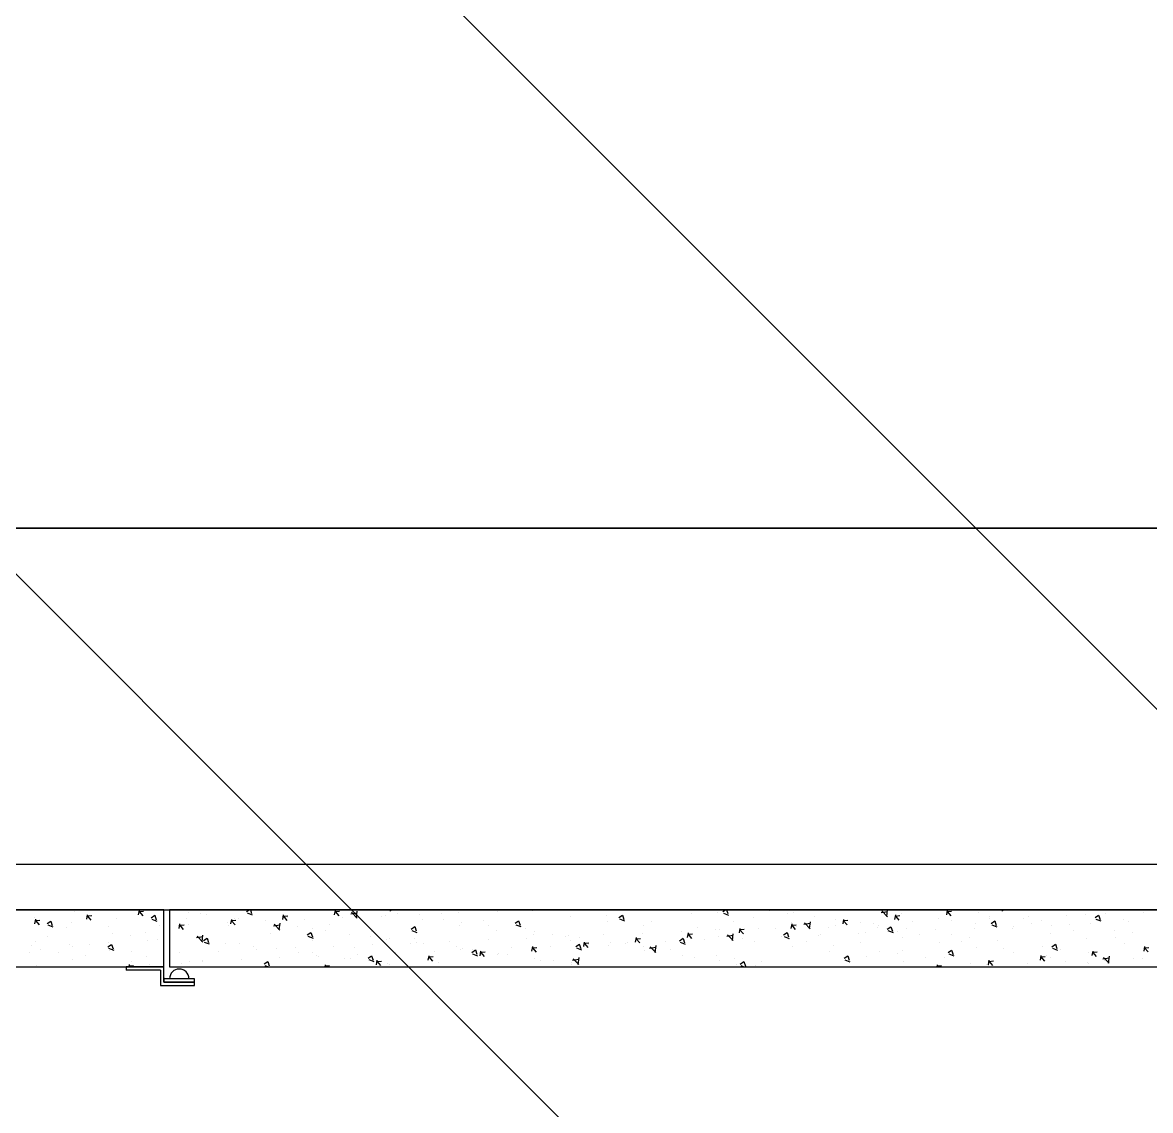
# Model space of a CAD drawing. Extents: x 758840 to 1108724, y -102573 to 143521.
# Drawn here: x 854416 to 855407, y 67716 to 68672 of the extents above; entities that cross this region are included whole.
import ezdxf
from ezdxf.xclip import XClip

# ---------------------------------------------------------------- set-up
doc = ezdxf.new("R2010")
doc.units = 0
doc.header["$LTSCALE"] = 1000
doc.header["$MEASUREMENT"] = 0
for name, color, linetype in [('02电气-设备', 255, 'Continuous'), ('02电气-设备基础', 252, 'Continuous'), ('电缆沟', 2, 'Continuous'), ('钢盖板', 6, 'Continuous')]:
    doc.layers.add(name, color=color, linetype=linetype)

# ---------------------------------------------------------------- blocks, each defined once
blk = doc.blocks.new('BD4-PAL0101-HVPM02')
at = {"layer": '02电气-设备'}
for p, q in [((8381447.41, -4146404.37), (8394807.41, -4146404.37)), ((8385831.91, -4146404.37), (8384589.41, -4146404.37)), ((8385718.49, -4146410.72), (8385718.49, -4146410.72)), ((8385753.68, -4146405.87), (8385753.68, -4146405.87)), ((8385764.6, -4146408.74), (8385763.86, -4146412.72)), ((8385764.68, -4146409.79), (8385768.47, -4146409.46)), ((8385764.68, -4146409.88), (8385767.74, -4146413.53)), ((8385790.71, -4146412.23), (8385790.71, -4146412.23)), ((8385810.14, -4146404.76), (8385809.41, -4146408.74)), ((8385809.79, -4146405.19), (8385809.79, -4146405.19)), ((8385810.22, -4146405.81), (8385814.02, -4146405.48)), ((8385810.23, -4146405.9), (8385813.29, -4146409.54)), ((8385820.7, -4146411.35), (8385823.86, -4146409.22)), ((8385823.85, -4146409.23), (8385825.14, -4146413.07)), ((8385831.91, -4146454.37), (8385831.91, -4146404.37)), ((8387079.91, -4146404.37), (8385836.91, -4146404.37)), ((8385836.91, -4146404.37), (8385836.91, -4146454.37)), ((8385851.37, -4146412.16), (8385851.37, -4146412.16)), ((8385853.74, -4146406.63), (8385853.74, -4146406.63)), ((8385864.42, -4146407.66), (8385864.42, -4146407.66)), ((8385869.63, -4146408.72), (8385869.63, -4146408.72)), ((8385893.68, -4146411.89), (8385893.68, -4146411.89)), ((8385903.61, -4146404.57), (8385903.61, -4146404.57)), ((8385904.56, -4146405.85), (8385906.75, -4146404.37)), ((8385905.14, -4146407.13), (8385909.58, -4146408.84)), ((8385907.92, -4146404.37), (8385908.99, -4146407.57)), ((8385936.86, -4146408.85), (8385936.13, -4146412.83)), ((8385936.94, -4146409.9), (8385940.73, -4146409.57)), ((8385936.95, -4146409.99), (8385940.01, -4146413.63)), ((8385940.65, -4146410.93), (8385940.65, -4146410.93)), ((8385982.41, -4146404.87), (8385981.67, -4146408.85)), ((8385982.49, -4146405.91), (8385986.28, -4146405.58)), ((8385982.49, -4146406), (8385985.55, -4146409.65)), ((8385989.09, -4146411.25), (8385989.09, -4146411.25)), ((8385994.28, -4146404.58), (8385994.28, -4146404.58)), ((8385996.03, -4146407.8), (8386001.68, -4146406.93)), ((8385996.64, -4146406.52), (8386001.59, -4146411.67)), ((8386001.47, -4146405.54), (8386000.76, -4146411.57)), ((8386013.03, -4146404.76), (8386013.03, -4146404.76)), ((8386022.99, -4146409.82), (8386022.99, -4146409.82)), ((8386026.89, -4146409.05), (8386026.89, -4146409.05)), ((8386027.31, -4146404.37), (8386027.22, -4146404.86)), ((8386030.01, -4146404.37), (8386031.1, -4146405.67)), ((8386037.08, -4146407.92), (8386037.08, -4146407.92)), ((8386056.89, -4146408.39), (8386056.89, -4146408.39)), ((8386075.99, -4146407.78), (8386075.99, -4146407.78)), ((8386090.78, -4146406.96), (8386090.78, -4146406.96)), ((8386124.68, -4146405.52), (8386124.68, -4146405.52)), ((8386155.85, -4146405.28), (8386155.85, -4146405.28)), ((8386188.83, -4146410.04), (8386188.83, -4146410.04)), ((8386220.57, -4146409.23), (8386220.57, -4146409.23)), ((8386231.68, -4146411.08), (8386234.84, -4146408.95)), ((8386234.83, -4146408.96), (8386236.12, -4146412.79)), ((8386236.47, -4146411.33), (8386236.47, -4146411.33)), ((8386295.57, -4146408.03), (8386295.57, -4146408.03)), ((8386318.32, -4146406.67), (8386318.32, -4146406.67)), ((8386322.94, -4146405.99), (8386325.34, -4146404.37)), ((8386323.52, -4146407.27), (8386327.97, -4146408.98)), ((8386326.26, -4146404.37), (8386327.38, -4146407.71)), ((8386350.39, -4146410.73), (8386350.39, -4146410.73)), ((8386363.97, -4146405.27), (8386363.97, -4146405.27)), ((8386379.87, -4146407.36), (8386379.87, -4146407.36)), ((8386384.85, -4146406.8), (8386384.85, -4146406.8)), ((8386403.91, -4146410.53), (8386403.91, -4146410.53)), ((8386462, -4146406.6), (8386467.65, -4146405.72)), ((8386462.61, -4146405.31), (8386467.56, -4146410.46)), ((8386467.43, -4146404.37), (8386466.73, -4146410.37)), ((8386474.6, -4146408.8), (8386473.87, -4146412.78)), ((8386474.68, -4146409.85), (8386478.48, -4146409.51)), ((8386474.69, -4146409.93), (8386477.75, -4146413.58)), ((8386480.26, -4146407.65), (8386480.26, -4146407.65)), ((8386512.86, -4146412.12), (8386512.86, -4146412.12)), ((8386520.15, -4146404.81), (8386519.42, -4146408.79)), ((8386520.23, -4146405.86), (8386524.02, -4146405.53)), ((8386520.24, -4146405.95), (8386523.3, -4146409.6)), ((8386547.31, -4146406.56), (8386547.31, -4146406.56)), ((8386557.23, -4146410), (8386557.23, -4146410)), ((8386557.48, -4146412.09), (8386557.48, -4146412.09)), ((8386565.04, -4146404.37), (8386564.96, -4146404.81)), ((8386567.8, -4146404.37), (8386568.84, -4146405.61)), ((8386587.41, -4146411.84), (8386587.41, -4146411.84)), ((8386591.37, -4146410.65), (8386591.37, -4146410.65)), ((8386625.27, -4146409.22), (8386625.27, -4146409.22)), ((8386641.82, -4146408.35), (8386641.82, -4146408.35)), ((8386650.07, -4146411.22), (8386653.23, -4146409.08)), ((8386653.22, -4146409.1), (8386654.51, -4146412.93)), ((8386659.17, -4146407.79), (8386659.17, -4146407.79)), ((8386693.07, -4146406.36), (8386693.07, -4146406.36)), ((8385719.05, -4146412.73), (8385718.31, -4146416.71)), ((8385719.13, -4146413.78), (8385722.92, -4146413.45)), ((8385719.14, -4146413.87), (8385722.2, -4146417.51)), ((8385722.4, -4146416.53), (8385722.4, -4146416.53)), ((8385729.45, -4146416.44), (8385732.61, -4146414.31)), ((8385730.03, -4146417.72), (8385734.47, -4146419.42)), ((8385732.6, -4146414.32), (8385733.88, -4146418.16)), ((8385746.45, -4146419.7), (8385746.45, -4146419.7)), ((8385751.09, -4146415.19), (8385751.09, -4146415.19)), ((8385783.16, -4146419.26), (8385783.16, -4146419.26)), ((8385821.28, -4146412.63), (8385825.73, -4146414.34)), ((8385827.74, -4146418.59), (8385827.74, -4146418.59)), ((8385845.77, -4146416.82), (8385845.04, -4146420.8)), ((8385845.85, -4146417.87), (8385849.64, -4146417.54)), ((8385845.85, -4146417.96), (8385848.92, -4146421.6)), ((8385853.5, -4146416.98), (8385853.5, -4146416.98)), ((8385887.4, -4146415.55), (8385887.4, -4146415.55)), ((8385888.4, -4146418.52), (8385888.4, -4146418.52)), ((8385891.32, -4146412.84), (8385890.58, -4146416.82)), ((8385891.39, -4146413.88), (8385895.19, -4146413.55)), ((8385891.4, -4146413.97), (8385894.46, -4146417.62)), ((8385897.4, -4146412.42), (8385897.4, -4146412.42)), ((8385921.3, -4146414.12), (8385921.3, -4146414.12)), ((8385928.26, -4146418.32), (8385933.91, -4146417.44)), ((8385928.87, -4146417.03), (8385933.82, -4146422.18)), ((8385930, -4146416.89), (8385930, -4146416.89)), ((8385933.7, -4146416.05), (8385932.99, -4146422.08)), ((8385933.79, -4146417.17), (8385933.79, -4146417.17)), ((8385949.68, -4146419.26), (8385949.68, -4146419.26)), ((8385955.19, -4146412.69), (8385955.19, -4146412.69)), ((8385962.08, -4146420.96), (8385962.08, -4146420.96)), ((8385977.68, -4146417.29), (8385977.68, -4146417.29)), ((8386049.17, -4146421.25), (8386052.33, -4146419.12)), ((8386052.32, -4146419.13), (8386053.61, -4146422.97)), ((8386058.96, -4146413.12), (8386058.96, -4146413.12)), ((8386077.18, -4146413.2), (8386077.18, -4146413.2)), ((8386091.94, -4146417.88), (8386091.94, -4146417.88)), ((8386093.08, -4146415.29), (8386093.08, -4146415.29)), ((8386113.03, -4146414.13), (8386113.03, -4146414.13)), ((8386117.13, -4146418.46), (8386117.13, -4146418.46)), ((8386140.43, -4146416.16), (8386143.59, -4146414.03)), ((8386141.01, -4146417.44), (8386145.45, -4146419.15)), ((8386143.58, -4146414.04), (8386144.86, -4146417.88)), ((8386150.06, -4146420.49), (8386150.06, -4146420.49)), ((8386221.43, -4146414.51), (8386221.43, -4146414.51)), ((8386232.26, -4146412.35), (8386236.71, -4146414.06)), ((8386253.51, -4146418.57), (8386253.51, -4146418.57)), ((8386260.52, -4146414.49), (8386260.52, -4146414.49)), ((8386300.62, -4146419.77), (8386300.62, -4146419.77)), ((8386316.52, -4146421.87), (8386316.52, -4146421.87)), ((8386320.19, -4146422.11), (8386320.19, -4146422.11)), ((8386332.6, -4146414.39), (8386332.6, -4146414.39)), ((8386337.97, -4146420.75), (8386337.23, -4146424.73)), ((8386338.04, -4146421.8), (8386341.84, -4146421.47)), ((8386338.05, -4146421.89), (8386341.11, -4146425.54)), ((8386354.09, -4146420.68), (8386354.09, -4146420.68)), ((8386369.63, -4146420.74), (8386369.63, -4146420.74)), ((8386383.51, -4146416.77), (8386382.78, -4146420.75)), ((8386383.37, -4146415.49), (8386383.37, -4146415.49)), ((8386383.59, -4146417.82), (8386387.39, -4146417.48)), ((8386383.6, -4146417.9), (8386386.66, -4146421.55)), ((8386387.99, -4146419.25), (8386387.99, -4146419.25)), ((8386394.23, -4146417.11), (8386399.88, -4146416.23)), ((8386394.84, -4146415.82), (8386399.79, -4146420.97)), ((8386399.67, -4146414.85), (8386398.96, -4146420.88)), ((8386415.98, -4146419.96), (8386415.98, -4146419.96)), ((8386421.88, -4146413.16), (8386421.88, -4146413.16)), ((8386421.88, -4146417.82), (8386421.88, -4146417.82)), ((8386429.06, -4146412.78), (8386428.32, -4146416.76)), ((8386429.14, -4146413.83), (8386432.93, -4146413.5)), ((8386429.14, -4146413.92), (8386432.2, -4146417.57)), ((8386444.02, -4146415.81), (8386444.02, -4146415.81)), ((8386455.78, -4146416.38), (8386455.78, -4146416.38)), ((8386458.91, -4146419.51), (8386458.91, -4146419.51)), ((8386459.91, -4146417.9), (8386459.91, -4146417.9)), ((8386467.55, -4146421.39), (8386470.71, -4146419.26)), ((8386470.7, -4146419.27), (8386471.99, -4146423.1)), ((8386483.96, -4146421.06), (8386483.96, -4146421.06)), ((8386489.68, -4146414.95), (8386489.68, -4146414.95)), ((8386510.19, -4146422.05), (8386510.19, -4146422.05)), ((8386523.58, -4146413.52), (8386523.58, -4146413.52)), ((8386544.09, -4146420.62), (8386544.09, -4146420.62)), ((8386544.94, -4146416.19), (8386544.94, -4146416.19)), ((8386558.81, -4146416.3), (8386561.97, -4146414.17)), ((8386559.39, -4146417.58), (8386563.84, -4146419.29)), ((8386561.96, -4146414.18), (8386563.25, -4146418.02)), ((8386577.92, -4146420.95), (8386577.92, -4146420.95)), ((8386577.98, -4146419.18), (8386577.98, -4146419.18)), ((8386594.26, -4146416.36), (8386594.26, -4146416.36)), ((8386603.31, -4146413.93), (8386603.31, -4146413.93)), ((8386611.88, -4146417.75), (8386611.88, -4146417.75)), ((8386627.36, -4146417.1), (8386627.36, -4146417.1)), ((8386645.78, -4146416.32), (8386645.78, -4146416.32)), ((8386650.65, -4146412.49), (8386655.09, -4146414.2)), ((8386674.81, -4146413.11), (8386674.81, -4146413.11)), ((8386679.68, -4146414.89), (8386679.68, -4146414.89)), ((8385719.26, -4146431.86), (8385719.26, -4146431.86)), ((8385729.43, -4146428.1), (8385729.43, -4146428.1)), ((8385786.55, -4146424.98), (8385786.55, -4146424.98)), ((8385802.45, -4146427.07), (8385802.45, -4146427.07)), ((8385816.15, -4146424.02), (8385816.15, -4146424.02)), ((8385817.17, -4146431.58), (8385817.17, -4146431.58)), ((8385826.5, -4146430.24), (8385826.5, -4146430.24)), ((8385860.49, -4146428.83), (8385866.14, -4146427.95)), ((8385861.1, -4146427.54), (8385866.05, -4146432.69)), ((8385865.19, -4146428.8), (8385865.19, -4146428.8)), ((8385865.93, -4146426.56), (8385865.22, -4146432.6)), ((8385866.65, -4146431.42), (8385869.81, -4146429.29)), ((8385869.8, -4146429.3), (8385871.09, -4146433.14)), ((8385870.44, -4146431.68), (8385870.44, -4146431.68)), ((8385925.43, -4146424.87), (8385925.43, -4146424.87)), ((8385957.91, -4146426.33), (8385961.07, -4146424.2)), ((8385958.49, -4146427.61), (8385962.94, -4146429.32)), ((8385961.06, -4146424.21), (8385962.35, -4146428.05)), ((8385962.46, -4146431.23), (8385962.46, -4146431.23)), ((8385973.73, -4146422.43), (8385973.73, -4146422.43)), ((8385995.06, -4146425.72), (8385995.06, -4146425.72)), ((8386013.84, -4146427.71), (8386013.84, -4146427.71)), ((8386014.71, -4146423.64), (8386014.71, -4146423.64)), ((8386027.66, -4146430.19), (8386027.66, -4146430.19)), ((8386029.73, -4146429.8), (8386029.73, -4146429.8)), ((8386049.75, -4146422.53), (8386054.19, -4146424.23)), ((8386051.74, -4146430), (8386051.74, -4146430)), ((8386116.81, -4146430.71), (8386116.81, -4146430.71)), ((8386124.55, -4146422.35), (8386124.55, -4146422.35)), ((8386150.7, -4146429.27), (8386150.7, -4146429.27)), ((8386156.62, -4146426.42), (8386156.62, -4146426.42)), ((8386157.23, -4146423.74), (8386157.23, -4146423.74)), ((8386173.13, -4146425.83), (8386173.13, -4146425.83)), ((8386184.6, -4146427.84), (8386184.6, -4146427.84)), ((8386187.09, -4146426.85), (8386187.09, -4146426.85)), ((8386189.6, -4146431.18), (8386189.6, -4146431.18)), ((8386197.18, -4146429), (8386197.18, -4146429)), ((8386218.5, -4146426.41), (8386218.5, -4146426.41)), ((8386246.87, -4146428.72), (8386246.14, -4146432.7)), ((8386246.95, -4146429.77), (8386250.75, -4146429.44)), ((8386246.96, -4146429.86), (8386250.02, -4146433.51)), ((8386252.4, -4146424.98), (8386252.4, -4146424.98)), ((8386272.91, -4146432.07), (8386272.91, -4146432.07)), ((8386285.04, -4146431.56), (8386288.2, -4146429.43)), ((8386286.29, -4146423.54), (8386286.29, -4146423.54)), ((8386286.49, -4146423.33), (8386286.49, -4146423.33)), ((8386288.19, -4146429.44), (8386289.48, -4146433.28)), ((8386292.42, -4146424.74), (8386291.69, -4146428.72)), ((8386292.5, -4146425.79), (8386296.29, -4146425.45)), ((8386292.51, -4146425.87), (8386295.57, -4146429.52)), ((8386306.8, -4146430.64), (8386306.8, -4146430.64)), ((8386319.09, -4146427.81), (8386319.09, -4146427.81)), ((8386326.46, -4146427.62), (8386332.11, -4146426.74)), ((8386327.07, -4146426.33), (8386332.02, -4146431.48)), ((8386331.9, -4146425.36), (8386331.19, -4146431.39)), ((8386340.57, -4146425.03), (8386340.57, -4146425.03)), ((8386340.7, -4146429.21), (8386340.7, -4146429.21)), ((8386351.17, -4146431.87), (8386351.17, -4146431.87)), ((8386374.6, -4146427.78), (8386374.6, -4146427.78)), ((8386376.3, -4146426.47), (8386379.46, -4146424.34)), ((8386376.88, -4146427.75), (8386381.32, -4146429.46)), ((8386379.45, -4146424.35), (8386380.73, -4146428.19)), ((8386380.67, -4146430.31), (8386380.67, -4146430.31)), ((8386406.66, -4146427.1), (8386406.66, -4146427.1)), ((8386408.5, -4146426.35), (8386408.5, -4146426.35)), ((8386442.39, -4146424.91), (8386442.39, -4146424.91)), ((8386448.05, -4146424.03), (8386448.05, -4146424.03)), ((8386468.13, -4146422.66), (8386472.58, -4146424.37)), ((8386476.29, -4146423.48), (8386476.29, -4146423.48)), ((8386481.03, -4146428.79), (8386481.03, -4146428.79)), ((8386495.94, -4146425.87), (8386495.94, -4146425.87)), ((8386524.07, -4146426.34), (8386524.07, -4146426.34)), ((8386539.96, -4146428.44), (8386539.96, -4146428.44)), ((8386564.01, -4146431.6), (8386564.01, -4146431.6)), ((8386610.52, -4146425.42), (8386610.52, -4146425.42)), ((8386631.29, -4146422.72), (8386631.29, -4146422.72)), ((8386642.6, -4146429.49), (8386642.6, -4146429.49)), ((8386667.46, -4146422.38), (8386667.46, -4146422.38)), ((8386668.32, -4146429.07), (8386668.32, -4146429.07)), ((8386683.36, -4146424.47), (8386683.36, -4146424.47)), ((8385715.47, -4146435.88), (8385715.47, -4146435.88)), ((8385723.2, -4146439.49), (8385723.2, -4146439.49)), ((8385739.1, -4146441.58), (8385739.1, -4146441.58)), ((8385749.37, -4146434.45), (8385749.37, -4146434.45)), ((8385751.86, -4146436.33), (8385751.86, -4146436.33)), ((8385766.46, -4146434.45), (8385766.46, -4146434.45)), ((8385782.8, -4146436.92), (8385785.96, -4146434.79)), ((8385783.27, -4146433.01), (8385783.27, -4146433.01)), ((8385783.38, -4146438.2), (8385787.83, -4146439.9)), ((8385783.94, -4146440.4), (8385783.94, -4146440.4)), ((8385785.95, -4146434.8), (8385787.24, -4146438.64)), ((8385803.49, -4146440.81), (8385803.49, -4146440.81)), ((8385867.23, -4146432.7), (8385871.68, -4146434.4)), ((8385879.52, -4146440.73), (8385879.52, -4146440.73)), ((8385886.34, -4146433.77), (8385886.34, -4146433.77)), ((8385898.17, -4146433.56), (8385898.17, -4146433.56)), ((8385910.39, -4146436.93), (8385910.39, -4146436.93)), ((8385913.42, -4146439.3), (8385913.42, -4146439.3)), ((8385930.77, -4146438.03), (8385930.77, -4146438.03)), ((8385947.32, -4146437.87), (8385947.32, -4146437.87)), ((8385981.22, -4146436.43), (8385981.22, -4146436.43)), ((8385999.5, -4146437.59), (8385999.5, -4146437.59)), ((8386015.11, -4146435), (8386015.11, -4146435)), ((8386049.01, -4146433.57), (8386049.01, -4146433.57)), ((8386053.78, -4146432.97), (8386053.78, -4146432.97)), ((8386059.73, -4146434.26), (8386059.73, -4146434.26)), ((8386069.52, -4146440.67), (8386069.52, -4146440.67)), ((8386082.91, -4146432.14), (8386082.91, -4146432.14)), ((8386088.78, -4146436.36), (8386088.78, -4146436.36)), ((8386092.72, -4146439.02), (8386092.72, -4146439.02)), ((8386093.89, -4146438.25), (8386093.89, -4146438.25)), ((8386102.52, -4146441.73), (8386105.68, -4146439.6)), ((8386103.42, -4146439.23), (8386103.42, -4146439.23)), ((8386105.67, -4146439.61), (8386106.96, -4146443.45)), ((8386110.24, -4146440.68), (8386109.5, -4146444.66)), ((8386109.78, -4146440.34), (8386109.78, -4146440.34)), ((8386110.31, -4146441.72), (8386114.11, -4146441.39)), ((8386110.32, -4146441.81), (8386113.38, -4146445.46)), ((8386137.31, -4146437.8), (8386137.31, -4146437.8)), ((8386155.78, -4146436.69), (8386155.05, -4146440.67)), ((8386155.86, -4146437.74), (8386159.65, -4146437.41)), ((8386155.87, -4146437.83), (8386158.93, -4146441.48)), ((8386171.21, -4146436.37), (8386171.21, -4146436.37)), ((8386193.78, -4146436.64), (8386196.94, -4146434.51)), ((8386194.36, -4146437.92), (8386198.81, -4146439.63)), ((8386196.93, -4146434.52), (8386198.22, -4146438.36)), ((8386201.33, -4146432.71), (8386200.59, -4146436.69)), ((8386201.41, -4146433.75), (8386205.2, -4146433.42)), ((8386201.41, -4146433.84), (8386204.47, -4146437.49)), ((8386205.11, -4146434.94), (8386205.11, -4146434.94)), ((8386222.2, -4146435.65), (8386222.2, -4146435.65)), ((8386224.12, -4146433.2), (8386224.12, -4146433.2)), ((8386237.28, -4146434.28), (8386237.28, -4146434.28)), ((8386239.01, -4146433.51), (8386239.01, -4146433.51)), ((8386253.18, -4146436.37), (8386253.18, -4146436.37)), ((8386254.28, -4146439.71), (8386254.28, -4146439.71)), ((8386258.69, -4146438.13), (8386264.34, -4146437.25)), ((8386259.3, -4146436.84), (8386264.25, -4146441.99)), ((8386261.16, -4146439.56), (8386261.16, -4146439.56)), ((8386264.13, -4146435.87), (8386263.42, -4146441.9)), ((8386277.23, -4146439.54), (8386277.23, -4146439.54)), ((8386285.62, -4146432.84), (8386290.06, -4146434.54)), ((8386384.15, -4146436.63), (8386384.15, -4146436.63)), ((8386396.57, -4146432.4), (8386396.57, -4146432.4)), ((8386416.75, -4146441.1), (8386416.75, -4146441.1)), ((8386420.62, -4146435.57), (8386420.62, -4146435.57)), ((8386443.7, -4146433.46), (8386443.7, -4146433.46)), ((8386460.72, -4146440.85), (8386460.72, -4146440.85)), ((8386480.73, -4146439.81), (8386480.73, -4146439.81)), ((8386513.64, -4146433.26), (8386513.64, -4146433.26)), ((8386520.91, -4146441.87), (8386524.07, -4146439.74)), ((8386524.06, -4146439.75), (8386525.35, -4146443.58)), ((8386532.98, -4146432.23), (8386532.98, -4146432.23)), ((8386545.71, -4146437.33), (8386545.71, -4146437.33)), ((8386570.01, -4146438.58), (8386570.01, -4146438.58)), ((8386604.12, -4146436.88), (8386604.12, -4146436.88)), ((8386612.17, -4146436.78), (8386615.32, -4146434.65)), ((8386612.75, -4146438.06), (8386617.19, -4146439.77)), ((8386615.32, -4146434.66), (8386616.6, -4146438.5)), ((8386620.01, -4146438.98), (8386620.01, -4146438.98)), ((8386647.98, -4146440.62), (8386647.24, -4146444.6)), ((8386648.06, -4146441.67), (8386651.85, -4146441.34)), ((8386648.06, -4146441.76), (8386651.12, -4146445.41)), ((8386675.58, -4146434.25), (8386675.58, -4146434.25)), ((8386693.52, -4146436.64), (8386692.79, -4146440.62)), ((8386693.6, -4146437.69), (8386697.4, -4146437.35)), ((8386693.61, -4146437.77), (8386696.67, -4146441.42)), ((8385714.21, -4146442.04), (8385714.21, -4146442.04)), ((8385751.24, -4146448.4), (8385751.24, -4146448.4)), ((8385763.15, -4146444.74), (8385763.15, -4146444.74)), ((8385803.25, -4146450.02), (8385803.25, -4146450.02)), ((8385816.92, -4146445.16), (8385816.92, -4146445.16)), ((8385845.62, -4146442.16), (8385845.62, -4146442.16)), ((8385847.04, -4146451.44), (8385847.04, -4146451.44)), ((8385853.99, -4146450.05), (8385853.99, -4146450.05)), ((8385865.96, -4146449.94), (8385865.96, -4146449.94)), ((8385866.13, -4146449.26), (8385866.13, -4146449.26)), ((8385900.03, -4146447.83), (8385900.03, -4146447.83)), ((8385920.01, -4146451.9), (8385923.17, -4146449.77)), ((8385923.16, -4146449.78), (8385924.45, -4146453.62)), ((8385933.93, -4146446.4), (8385933.93, -4146446.4)), ((8385950.49, -4146442.21), (8385950.49, -4146442.21)), ((8385962.85, -4146442.1), (8385962.85, -4146442.1)), ((8385966.39, -4146444.31), (8385966.39, -4146444.31)), ((8385967.83, -4146444.96), (8385967.83, -4146444.96)), ((8385990.44, -4146447.47), (8385990.44, -4146447.47)), ((8385995.83, -4146446.86), (8385995.83, -4146446.86)), ((8386001.72, -4146443.53), (8386001.72, -4146443.53)), ((8386011.27, -4146446.81), (8386014.42, -4146444.68)), ((8386011.84, -4146448.09), (8386016.29, -4146449.8)), ((8386014.42, -4146444.69), (8386015.7, -4146448.53)), ((8386019.14, -4146448.64), (8386018.41, -4146452.63)), ((8386019.22, -4146449.69), (8386023.02, -4146449.36)), ((8386019.23, -4146449.78), (8386022.29, -4146453.43)), ((8386028.43, -4146451.33), (8386028.43, -4146451.33)), ((8386035.62, -4146442.1), (8386035.62, -4146442.1)), ((8386036.53, -4146443.94), (8386036.53, -4146443.94)), ((8386064.69, -4146444.66), (8386063.95, -4146448.64)), ((8386064.77, -4146445.71), (8386068.56, -4146445.38)), ((8386064.77, -4146445.8), (8386067.84, -4146449.44)), ((8386073.56, -4146450.3), (8386073.56, -4146450.3)), ((8386103.1, -4146443.01), (8386107.55, -4146444.71)), ((8386125.32, -4146443.49), (8386125.32, -4146443.49)), ((8386125.81, -4146442.71), (8386125.81, -4146442.71)), ((8386133.83, -4146443.51), (8386133.83, -4146443.51)), ((8386157.39, -4146447.55), (8386157.39, -4146447.55)), ((8386162.84, -4146449.07), (8386162.84, -4146449.07)), ((8386173.93, -4146448.79), (8386173.93, -4146448.79)), ((8386189.83, -4146450.88), (8386189.83, -4146450.88)), ((8386190.92, -4146448.64), (8386196.57, -4146447.76)), ((8386191.53, -4146447.35), (8386196.48, -4146452.51)), ((8386196.36, -4146446.38), (8386195.65, -4146452.41)), ((8386287.26, -4146444.47), (8386287.26, -4146444.47)), ((8386298.19, -4146445.92), (8386298.19, -4146445.92)), ((8386317.33, -4146444.82), (8386317.33, -4146444.82)), ((8386319.86, -4146448.94), (8386319.86, -4146448.94)), ((8386333.23, -4146446.91), (8386333.23, -4146446.91)), ((8386338.39, -4146452.04), (8386341.55, -4146449.91)), ((8386341.54, -4146449.92), (8386342.83, -4146453.76)), ((8386357.28, -4146450.08), (8386357.28, -4146450.08)), ((8386429.65, -4146446.95), (8386432.81, -4146444.82)), ((8386430.23, -4146448.23), (8386434.68, -4146449.94)), ((8386432.8, -4146444.83), (8386434.09, -4146448.67)), ((8386448.82, -4146445.17), (8386448.82, -4146445.17)), ((8386476.62, -4146442.94), (8386476.62, -4146442.94)), ((8386481.81, -4146449.93), (8386481.81, -4146449.93)), ((8386500.67, -4146446.11), (8386500.67, -4146446.11)), ((8386517.76, -4146446.17), (8386517.76, -4146446.17)), ((8386521.49, -4146443.14), (8386525.93, -4146444.85)), ((8386540.77, -4146451.39), (8386540.77, -4146451.39)), ((8386556.88, -4146448.59), (8386556.15, -4146452.57)), ((8386556.96, -4146449.64), (8386560.76, -4146449.31)), ((8386556.97, -4146449.73), (8386560.03, -4146453.38)), ((8386578.69, -4146442.09), (8386578.69, -4146442.09)), ((8386590.35, -4146451.63), (8386590.35, -4146451.63)), ((8386602.43, -4146444.61), (8386601.7, -4146448.59)), ((8386602.51, -4146445.66), (8386606.31, -4146445.32)), ((8386602.52, -4146445.74), (8386605.58, -4146449.39)), ((8386607.04, -4146444.94), (8386607.04, -4146444.94)), ((8386611.29, -4146446.56), (8386611.29, -4146446.56)), ((8386624.25, -4146450.2), (8386624.25, -4146450.2)), ((8386643.37, -4146450.62), (8386643.37, -4146450.62)), ((8386644.06, -4146442.14), (8386644.06, -4146442.14)), ((8386644.07, -4146451.3), (8386644.07, -4146451.3)), ((8386656.89, -4146447.43), (8386662.54, -4146446.56)), ((8386657.5, -4146446.14), (8386662.45, -4146451.3)), ((8386658.15, -4146448.77), (8386658.15, -4146448.77)), ((8386662.33, -4146445.17), (8386661.62, -4146451.2)), ((8386684.17, -4146447.42), (8386684.17, -4146447.42)), ((8386692.04, -4146447.34), (8386692.04, -4146447.34)), ((8384589.41, -4146454.37), (8385831.91, -4146454.37)), ((8385720.03, -4146453), (8385720.03, -4146453)), ((8385831.91, -4146454.37), (8385798.91, -4146454.37)), ((8385798.91, -4146454.37), (8385798.91, -4146457.37)), ((8385828.91, -4146457.37), (8385798.91, -4146457.37)), ((8385801.33, -4146452.52), (8385800.99, -4146454.37)), ((8385801.41, -4146453.57), (8385805.21, -4146453.24)), ((8385801.42, -4146453.66), (8385802.02, -4146454.37)), ((8385819.15, -4146452.12), (8385819.15, -4146452.12)), ((8385828.91, -4146457.37), (8385828.91, -4146470.86)), ((8385831.91, -4146467.86), (8385831.91, -4146454.37)), ((8385836.91, -4146454.37), (8387079.91, -4146454.37)), ((8385920.59, -4146453.18), (8385923.7, -4146454.37)), ((8385973.6, -4146452.63), (8385973.28, -4146454.37)), ((8385973.67, -4146453.68), (8385977.47, -4146453.35)), ((8385973.68, -4146453.77), (8385974.19, -4146454.37)), ((8386030.54, -4146452.75), (8386030.54, -4146452.75)), ((8386190.37, -4146452.32), (8386190.37, -4146452.32)), ((8386213.88, -4146454.04), (8386213.88, -4146454.04)), ((8386335.22, -4146452.27), (8386335.22, -4146452.27)), ((8386338.97, -4146453.32), (8386341.72, -4146454.37)), ((8386351.94, -4146453.01), (8386351.94, -4146453.01)), ((8386511.34, -4146452.58), (8386511.01, -4146454.37)), ((8386511.42, -4146453.63), (8386515.21, -4146453.29)), ((8386511.43, -4146453.71), (8386511.98, -4146454.37)), ((8386554.79, -4146452.53), (8386554.79, -4146452.53)), ((8386556.45, -4146453.06), (8386556.45, -4146453.06)), ((8386556.67, -4146453.48), (8386556.67, -4146453.48)), ((8385828.91, -4146467.86), (8385828.91, -4146470.86)), ((8385828.91, -4146470.86), (8385858.91, -4146470.86)), ((8385828.91, -4146470.86), (8385831.91, -4146470.86)), ((8385831.91, -4146464.05), (8385831.91, -4146467.86)), ((8385858.91, -4146464.86), (8385831.91, -4146464.86)), ((8385858.91, -4146467.86), (8385831.91, -4146467.86)), ((8385831.91, -4146467.86), (8385858.91, -4146467.86)), ((8385858.91, -4146467.86), (8385858.91, -4146464.86)), ((8385858.91, -4146470.86), (8385858.91, -4146467.86))]:
    blk.add_line(p, q, dxfattribs=at)
blk.add_arc((8385845.41, -4146464.86), 8.49, 0, 180, dxfattribs=at)
blk = doc.blocks.new('A$C675A25EF')
at = {"layer": '钢盖板'}
h = blk.add_hatch(dxfattribs=at)
h.set_pattern_fill('ANSI31', color=8, scale=5000, style=0)
h.set_pattern_definition([(45, (-316780.8, -189325), (-441.94174, 441.94174), [])])
h.paths.add_polyline_path([(56721.33, -23142.03), (62139.33, -23142.03), (62139.33, -23542.03), (56721.33, -23542.03)], flags=16)
h.paths.add_polyline_path([(62839.33, -23142.03), (171003.33, -23142.03), (171003.33, -23542.03), (62839.33, -23542.03)], flags=16)
h.paths.add_polyline_path([(171703.33, -23142.03), (177121.33, -23142.03), (177121.33, -23542.03), (171703.33, -23542.03)], flags=16)
h.paths.add_polyline_path([(177121.33, -47841.91), (177821.33, -47841.91), (177821.33, -24642.03), (178221.33, -24242.03), (211693.33, -24242.03), (211693.33, -25341.93), (211993.33, -25341.93), (211993.33, -24242.03), (216517.33, -24242.03), (216517.33, -25341.93), (216817.33, -25341.93), (216817.33, -24242.03), (216811.33, -24242.03), (216811.33, -23542.03), (177821.33, -23542.03), (177821.33, -23142.03), (216817.33, -23142.03), (216817.33, -21342.14), (216517.33, -21342.14), (216517.33, -22442.03), (211993.33, -22442.03), (211993.33, -21342.14), (211693.33, -21342.14), (211693.33, -22442.03), (192141.83, -22442.03), (192141.83, -21542.03), (194493.83, -21542.03), (194493.83, -20942.03), (184491.83, -20942.03), (184491.83, -21542.03), (185341.83, -21542.03), (185341.83, -22442.03), (169651.33, -22442.03), (169651.33, -21542.03), (171703.33, -21542.03), (171703.33, -20939.26), (161803.33, -20939.26), (161803.33, -21542.03), (162851.33, -21542.03), (162851.33, -22442.03), (143449.33, -22442.03), (143449.33, -21342.14), (143149.33, -21342.14), (143149.33, -22442.03), (138625.33, -22442.03), (138625.33, -21342.14), (138325.33, -21342.14), (138325.33, -22442.03), (95517.33, -22442.03), (95517.33, -21342.14), (95217.33, -21342.14), (95217.33, -22442.03), (90693.33, -22442.03), (90693.33, -21342.14), (90393.33, -21342.14), (90393.33, -22442.03), (70991.33, -22442.03), (70991.33, -21542.03), (72039.33, -21542.03), (72039.33, -20942.03), (62141.33, -20942.03), (62141.33, -21542.03), (64191.33, -21542.03), (64191.33, -22442.03), (48500.83, -22442.03), (48500.83, -21542.03), (49350.83, -21542.03), (49350.83, -20942.03), (39350.83, -20942.03), (39350.83, -21542.03), (41700.83, -21542.03), (41700.83, -22442.03), (22149.33, -22442.03), (22149.33, -21342.14), (21849.33, -21342.14), (21849.33, -22442.03), (17325.33, -22442.03), (17325.33, -21342.14), (17025.33, -21342.14), (17025.33, -22442.03), (17031.33, -22442.03), (17031.33, -23142.03), (56021.33, -23142.03), (56021.33, -23542.03), (17025.33, -23542.03), (17025.33, -25341.93), (17325.33, -25341.93), (17325.33, -24242.03), (21849.33, -24242.03), (21849.33, -25341.93), (22149.33, -25341.93), (22149.33, -24242.03), (55620.63, -24241.33), (56021.33, -24642.03), (56021.17, -47872.06), (56721.19, -47875.76), (56720.62, -24642.74), (57121.33, -24242.03), (64191.33, -24242.03), (64191.33, -25142.03), (62141.33, -25142.03), (62141.33, -25742.03), (72041.33, -25742.03), (72041.33, -25142.03), (70991.33, -25142.03), (70991.33, -24242.03), (90393.33, -24242.03), (90393.33, -25341.93), (90693.33, -25341.93), (90693.33, -24242.03), (95217.33, -24242.03), (95217.33, -25341.93), (95517.33, -25341.93), (95517.33, -24242.03), (138325.33, -24242.03), (138325.33, -25341.93), (138625.33, -25341.93), (138625.33, -24242.03), (143149.33, -24242.03), (143149.33, -25341.93), (143449.33, -25341.93), (143449.33, -24242.03), (162851.33, -24242.03), (162851.33, -25142.03), (161803.33, -25142.03), (161803.33, -25742.03), (171703.33, -25742.03), (171703.33, -25142.03), (169651.33, -25142.03), (169651.33, -24242.03), (176720.62, -24241.33), (177121.33, -24642.03)])
h.paths.add_polyline_path([(111433.33, -23142.03), (122409.33, -23142.03), (122409.33, -22442.03), (111433.33, -22442.03)], flags=16)
h.paths.add_polyline_path([(111433.33, -24242.03), (122409.33, -24242.03), (122409.33, -23542.03), (111433.33, -23542.03)], flags=16)
at = {"layer": '钢盖板', "color": 8}
blk.add_lwpolyline([(17031.33, -23142.03), (17031.33, -21342.14), (17331.33, -21342.14), (17331.33, -22442.03), (21851.33, -22442.03), (21851.33, -21342.14), (22151.33, -21342.14), (22151.33, -22442.03), (41700.83, -22442.03), (41700.83, -21542.03), (39350.83, -21542.03), (39350.83, -20942.03), (49350.83, -20942.03), (49350.83, -21542.03), (48500.83, -21542.03), (48500.83, -22442.03), (90391.33, -22442.03)], dxfattribs=at)
blk = doc.blocks.new('dlg')
at = {"layer": '电缆沟'}
blk.add_line((684656.17, 162714.87), (616411.17, 162714.87), dxfattribs=at)

msp = doc.modelspace()

# ---------------------------------------------------------------- linework, layer by layer
at = {"layer": '02电气-设备基础'}
msp.add_lwpolyline([(865704.28, 67632.53), (847360.28, 67632.53), (847360.28, 67932.53), (865704.28, 67932.53)], close=True, dxfattribs=at)
at = {"layer": '钢盖板', "color": 8}
msp.add_lwpolyline([(806843.02, 68927.64), (806843.02, 67127.75), (807143.02, 67127.75), (807143.02, 68227.64), (811663.02, 68227.64), (811663.02, 67127.75), (811963.02, 67127.75), (811963.02, 68227.64), (880203.02, 68227.64), (880203.02, 67127.75), (880503.02, 67127.75), (880503.02, 68227.64), (885023.02, 68227.64), (885023.02, 67127.75), (885323.02, 67127.75), (885323.02, 68227.64), (901245.02, 68227.64), (901245.02, 68927.64), (852653.02, 68927.64), (852653.02, 69327.64), (901245.02, 69327.64)], dxfattribs=at)

# ---------------------------------------------------------------- block references
at = {"layer": '02电气-设备'}
msp.add_blockref('BD4-PAL0101-HVPM02', (-7531291.39, 4214296.89, 0), dxfattribs=at)
at = {"layer": '电缆沟', "color": 250}
ref = msp.add_blockref('dlg', (195546.85, -94487.22), dxfattribs=at)
XClip(ref).set_block_clipping_path([(593286.1732931416, 142691.8646106179), (716986.1733082433, 211143.5433225089)])
at = {"layer": '钢盖板', "color": 8}
ref = msp.add_blockref('A$C675A25EF', (789811.69, 45785.61), dxfattribs=dict(at, xscale=-1, rotation=180))
XClip(ref).set_block_clipping_path([(-928.670863559, -70942.9526504109), (122721.3291515426, 2298.0898296545)])

doc.saveas('drawing.dxf')
